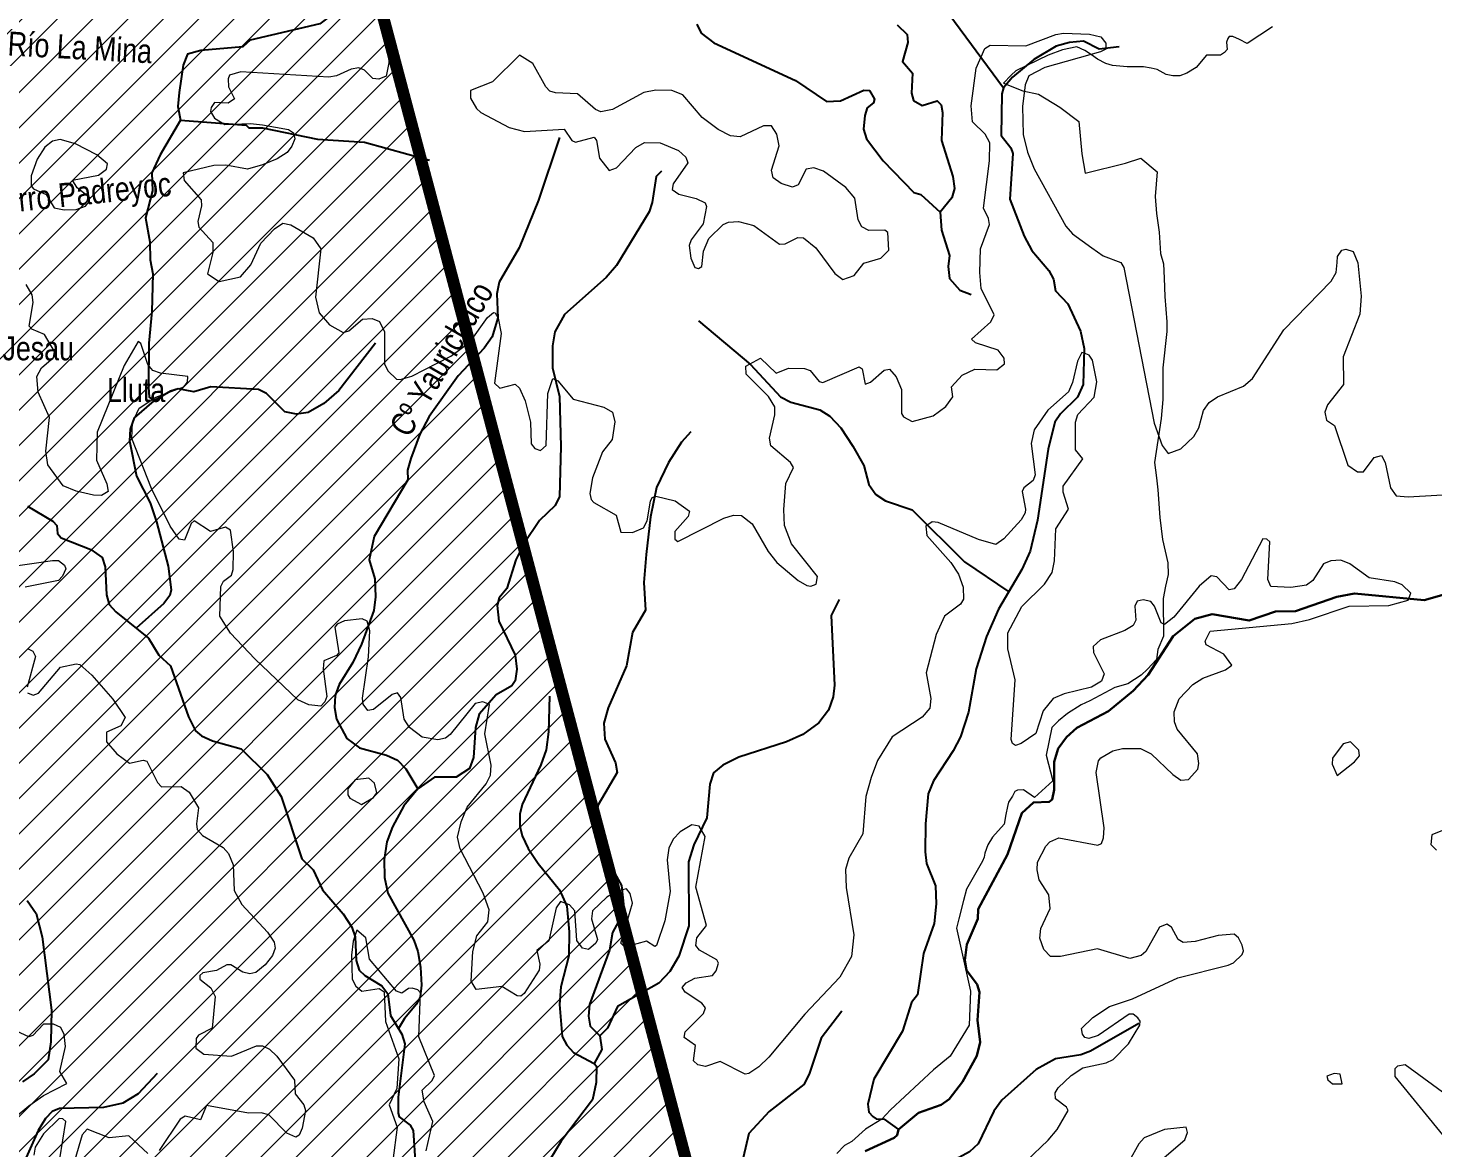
# Model space of a CAD drawing. Header units: feet. Extents: x -72 to 1107026, y -16 to 8357890.
# Drawn here: x 818417 to 835999, y 8217781 to 8231799 of the extents above; entities that cross this region are included whole.
import ezdxf

# ---------------------------------------------------------------- set-up
doc = ezdxf.new("R2010")
doc.units = ezdxf.units.FT
doc.header["$LTSCALE"] = 10
doc.header["$MEASUREMENT"] = 0
doc.layers.add('AUTODEMA-inf. cofopri-Rural-PSAD', color=190, linetype='CONTINUOUS')
for name, color, linetype, lineweight in [('CURVAS_PERU_500_PSAD-18', 23, 'CONTINUOUS', 5), ('Hidrografia-IGN-QUEBRADAS', 151, 'CONTINUOUS', 25), ('Hidrografia-IGN-RIOS', 162, 'CONTINUOUS', 30), ('INEI-DIS-AREQ', 252, 'CONTINUOUS', 9), ('Texto Toponimia IGN', 251, 'CONTINUOUS', 0)]:
    doc.layers.add(name, color=color, linetype=linetype, lineweight=lineweight)
doc.styles.add('SWILL721', font='swissi.ttf')

msp = doc.modelspace()

# ---------------------------------------------------------------- hatches: boundary and pattern name
at = {"layer": 'AUTODEMA-inf. cofopri-Rural-PSAD', "lineweight": 5}
h = msp.add_hatch(dxfattribs=at)
h.set_pattern_fill('ANSI31', color=256, scale=2500)
h.paths.add_polyline_path([(753238, 8156793), (753322, 8156780), (753238, 8156793), (761252, 8177664), (761485, 8177877), (761891, 8178033), (762006, 8178099), (762145, 8178160), (762278, 8178215), (762392, 8178274), (762497, 8178357), (762589, 8178469), (762675, 8178563), (762762, 8178662), (762856, 8178741), (762966, 8178847), (763062, 8178931), (763167, 8179043), (763215, 8179157), (763254, 8179284), (763292, 8179406), (763323, 8179543), (763341, 8179672), (763349, 8179797), (763400, 8179962), (763448, 8180102), (763499, 8180234), (763573, 8180363), (763635, 8180490), (763719, 8180589), (763826, 8180681), (763928, 8180774), (764019, 8180866), (764121, 8180950), (764228, 8181026), (764338, 8181097), (764444, 8181168), (764559, 8181213), (764712, 8181269), (764839, 8181335), (764956, 8181398), (765071, 8181451), (765175, 8181550), (765244, 8181660), (765315, 8181776), (765354, 8181893), (765389, 8182013), (765390, 8182140), (765377, 8182262), (765342, 8182396), (765286, 8182546), (765225, 8182684), (765197, 8182808), (765187, 8182943), (765170, 8183067), (765142, 8183205), (765114, 8183355), (765122, 8183484), (765143, 8183642), (765150, 8183779), (765168, 8183908), (765199, 8184028), (765243, 8184165), (765278, 8184310), (765332, 8184449), (765386, 8184576), (765432, 8184714), (765467, 8184853), (765513, 8184978), (765575, 8185115), (765661, 8185237), (765751, 8185338), (765852, 8185419), (765985, 8185503), (766099, 8185572), (766232, 8185655), (766299, 8185789), (767271, 8186800), (767271, 8186947), (767297, 8187069), (767333, 8187214), (767379, 8187334), (767466, 8187468), (767519, 8187582), (767578, 8187702), (767631, 8187831), (767690, 8187961), (767739, 8188095), (767779, 8188220), (767853, 8188349), (767930, 8188476), (768029, 8188550), (768144, 8188601), (768268, 8188621), (768396, 8188684), (768525, 8188666), (768648, 8188684), (768729, 8188803), (768760, 8188933), (768775, 8189055), (768816, 8189187), (768865, 8189314), (768913, 8189448), (768946, 8189596), (769010, 8189708), (769110, 8189804), (769242, 8189855), (769369, 8189839), (769435, 8190402), (769242, 8190676), (768955, 8190796), (768850, 8191044), (768727, 8191405), (768791, 8192051), (769355, 8193016), (769774, 8193584), (769715, 8193854), (770015, 8194180), (770358, 8194460), (770593, 8194855), (771149, 8195508), (771339, 8195882), (771620, 8196321), (772139, 8196529), (772271, 8196571), (772518, 8196829), (772893, 8197299), (773001, 8197468), (773083, 8197912), (773128, 8198271), (773053, 8198668), (772961, 8199048), (772784, 8199431), (772552, 8199747), (772403, 8199923), (772344, 8200269), (772420, 8200524), (772438, 8201124), (772378, 8201509), (772320, 8201525), (771949, 8202389), (771948, 8203291), (771835, 8204086), (771949, 8205175), (771912, 8205868), (771936, 8206678), (771927, 8207524), (771977, 8207815), (772140, 8208229), (772310, 8208881), (772199, 8209183), (771898, 8209610), (771718, 8210093), (771643, 8210618), (770734, 8212243), (770420, 8212760), (770332, 8213330), (770439, 8213909), (770573, 8214159), (770693, 8214428), (770826, 8214682), (770933, 8214964), (771027, 8215231), (771060, 8215528), (771028, 8215800), (771023, 8215945), (771008, 8216090), (770944, 8216217), (770904, 8216392), (770519, 8217145), (770239, 8217796), (770023, 8218086), (769663, 8218545), (769449, 8218924), (769225, 8219439), (769296, 8219810), (769534, 8220281), (769800, 8220721), (770123, 8220961), (770236, 8221108), (770301, 8221212), (770355, 8221316), (770388, 8221417), (770506, 8221516), (770614, 8221596), (770683, 8221720), (770695, 8221911), (770696, 8222074), (770699, 8222211), (770790, 8222424), (770811, 8222568), (770823, 8222774), (770781, 8222973), (770744, 8223095), (770724, 8223248), (770687, 8223365), (770609, 8223513), (770566, 8223607), (770536, 8223648), (770519, 8223803), (770420, 8224061), (770417, 8224114), (770411, 8224346), (770326, 8224585), (770246, 8224784), (770250, 8224878), (770152, 8225049), (770105, 8225286), (769944, 8225912), (769917, 8226101), (769939, 8226683), (769870, 8226978), (769847, 8227388), (769974, 8227697), (770102, 8227836), (770156, 8227935), (770134, 8228072), (770014, 8228391), (770087, 8228555), (770259, 8228867), (770494, 8228977), (770568, 8228972), (770670, 8228991), (770967, 8229392), (771170, 8229797), (771390, 8230281), (771541, 8230796), (771638, 8231110), (771649, 8231265), (771605, 8231522), (771627, 8231763), (771687, 8231964), (771722, 8232157), (771735, 8232337), (771693, 8232515), (771625, 8232625), (771600, 8233022), (771587, 8233284), (771570, 8233434), (771556, 8233673), (771538, 8233961), (771479, 8234294), (771495, 8234446), (771537, 8234647), (771589, 8234753), (771628, 8234908), (771626, 8235023), (771663, 8235221), (771705, 8235358), (771731, 8235452), (771806, 8235660), (771892, 8235916), (771915, 8235992), (771929, 8236129), (771913, 8236376), (771884, 8236602), (771862, 8236752), (771822, 8236938), (771796, 8237134), (771804, 8237182), (771883, 8237286), (771904, 8237405), (771913, 8237507), (771903, 8237629), (771894, 8237698), (771889, 8237802), (771827, 8237968), (771792, 8238039), (771813, 8238197), (771839, 8238311), (771838, 8238486), (771839, 8238639), (771824, 8238728), (771772, 8238886), (771717, 8239024), (771631, 8239192), (771615, 8239378), (771621, 8239502), (771614, 8239619), (771605, 8239731), (771569, 8239792), (771550, 8239932), (771551, 8240029), (771481, 8240238), (771522, 8240563), (771488, 8241022), (771468, 8241305), (820278, 8241691), (830577, 8202812), (830340, 8202672), (830000, 8202586), (829662, 8202548), (829318, 8202317), (829158, 8201793), (829053, 8201507), (828905, 8201367), (828322, 8201192), (827978, 8200961), (827919, 8200578), (827797, 8199716), (827643, 8199383), (827293, 8198961), (826996, 8198681), (826979, 8198104), (826868, 8197578), (826760, 8197196), (826743, 8196619), (826868, 8195942), (827189, 8195377), (827277, 8195085), (827159, 8194367), (827146, 8193935), (827234, 8193643), (827319, 8193256), (827453, 8192915), (827398, 8192676), (827291, 8192294), (827132, 8191818), (827119, 8191385), (827194, 8190661), (827090, 8190376), (826836, 8189950), (826722, 8189328), (826756, 8188846), (826641, 8188224), (826583, 8187889), (826334, 8187608), (826127, 8187133), (825918, 8186561), (825905, 8186129), (826032, 8185548), (825868, 8184879), (825858, 8184542), (825847, 8184158), (826032, 8183912), (826069, 8183526), (826047, 8182805), (826078, 8182227), (826108, 8181600), (826048, 8181217), (825801, 8180984), (825747, 8180793), (825636, 8180315), (825796, 8179204), (825684, 8178678), (825668, 8178149), (825657, 8177765), (825548, 8177335), (825244, 8176815), (825086, 8176386), (824977, 8175956), (824725, 8175579), (824520, 8175152), (824114, 8174443), (823712, 8173877), (823407, 8173357), (823324, 8172960), (823317, 8172729), (823307, 8172399), (823238, 8171852), (823314, 8171473), (823304, 8171154), (823327, 8170950), (823289, 8170632), (823310, 8170370), (823402, 8170016), (823586, 8169548), (823710, 8169280), (823662, 8168785), (823750, 8168195), (823303, 8168147), (822930, 8167996), (822690, 8167863), (822198, 8167624), (822071, 8167460), (821892, 8167381), (821672, 8167229), (821518, 8167084), (821383, 8166920), (821310, 8166661), (821229, 8166477), (821265, 8166226), (821329, 8166168), (821371, 8165998), (821374, 8165793), (821214, 8165770), (821034, 8165673), (820575, 8165630), (820470, 8165568), (820330, 8165544), (820169, 8165484), (819982, 8165480), (819805, 8165485), (819700, 8165414), (819649, 8165285), (819644, 8165108), (819667, 8164939), (819671, 8164762), (819732, 8164620), (819765, 8164469), (819741, 8164302), (819684, 8164248), (819479, 8164273), (819273, 8164260), (819038, 8164211), (818867, 8164134), (818823, 8164107), (818741, 8164036), (818708, 8164001), (818677, 8163932), (818710, 8163874), (818719, 8163764), (818731, 8163685), (818688, 8163660), (818637, 8163650), (818578, 8163656), (818522, 8163649), (818440, 8163596), (818419, 8163540), (818393, 8163433), (818298, 8163327), (818245, 8163363), (818164, 8163435), (818136, 8163489), (818129, 8163542), (818096, 8163606), (818046, 8163683), (817988, 8163732), (817894, 8163801), (817840, 8163741), (817832, 8163692), (817948, 8163198), (817963, 8163142), (817897, 8163112), (817789, 8163046), (817781, 8162998), (817730, 8162927), (817678, 8162897), (817592, 8162870), (817454, 8162902), (817393, 8162912), (817340, 8162910), (817312, 8162864), (817276, 8162829), (817252, 8162781), (817206, 8162736), (817116, 8162650), (817080, 8162604), (816998, 8162546), (816927, 8162529), (816831, 8162586), (816762, 8162655), (816699, 8162684), (816646, 8162707), (816575, 8162751), (816511, 8162744), (816411, 8162673), (816342, 8162595), (816313, 8162529), (816262, 8162412), (816108, 8162337), (816052, 8162315), (815981, 8162315), (815917, 8162285), (815807, 8162276), (815739, 8162310), (815638, 8162382), (815595, 8162443), (815534, 8162451), (815488, 8162492), (815433, 8162536), (815341, 8162496), (815286, 8162397), (815285, 8162290), (815182, 8162139), (815129, 8162124), (815020, 8162160), (814969, 8162143), (814915, 8162151), (814818, 8162129), (814661, 8162171), (814608, 8162204), (814465, 8162246), (814361, 8162265), (814167, 8162243), (813989, 8162194), (813856, 8162085), (813702, 8161985), (813124, 8161923), (812911, 8161706), (812856, 8161618), (812749, 8161540), (812492, 8161534), (812443, 8161524), (812367, 8161515), (812252, 8161510), (812150, 8161471), (812066, 8161443), (811936, 8161388), (811813, 8161338), (811757, 8161367), (811669, 8161438), (811510, 8161415), (811342, 8161337), (811245, 8161204), (811131, 8161124), (810849, 8161076), (810322, 8160943), (809995, 8160714), (809741, 8160678), (809493, 8160697), (809213, 8160705), (808932, 8160676), (808648, 8160621), (808530, 8160579), (808408, 8160546), (808227, 8160477), (808120, 8160465), (808005, 8160428), (807949, 8160451), (807748, 8160486), (807591, 8160502), (807337, 8160435), (807016, 8160247), (806896, 8160192), (806747, 8160074), (806681, 8160046), (806538, 8159999), (806377, 8159904), (806147, 8159906), (805415, 8159960), (805112, 8159977), (804565, 8160002), (804080, 8160025), (803956, 8160045), (803836, 8160005), (803684, 8159964), (803497, 8159761), (803367, 8159762), (803227, 8159787), (802920, 8159966), (802800, 8159994), (802680, 8160027), (802548, 8160058), (802424, 8160101), (802312, 8160152), (802195, 8160221), (802083, 8160290), (801956, 8160316), (801818, 8160295), (801688, 8160293), (801556, 8160247), (801423, 8160212), (801291, 8160159), (801159, 8160106), (800787, 8160136), (800463, 8160229), (800277, 8160263), (800072, 8160269), (799744, 8160251), (799483, 8160249), (799221, 8160248), (798949, 8160191), (798686, 8160152), (798410, 8160168), (798290, 8160204), (798148, 8160212), (798023, 8160253), (797876, 8160243), (797751, 8160192), (797611, 8160213), (797496, 8160274), (797323, 8160236), (797183, 8160081), (797053, 8159952), (796859, 8159878), (796714, 8159805), (796661, 8159693), (796625, 8159558), (796551, 8159432), (796413, 8159345), (796273, 8159351), (796136, 8159369), (796011, 8159432), (795892, 8159481), (795767, 8159545), (795647, 8159580), (795531, 8159639), (795391, 8159662), (795256, 8159634), (795083, 8159561), (794973, 8159508), (794881, 8159383), (794743, 8159228), (794634, 8159150), (794486, 8159150), (794377, 8159214), (794229, 8159227), (794087, 8159186), (793965, 8159158), (793830, 8159143), (793685, 8159172), (793580, 8159268), (793535, 8159388), (793533, 8159520), (793530, 8159657), (793548, 8159797), (793528, 8160067), (793457, 8160189), (793366, 8160285), (793249, 8160375), (793130, 8160431), (792862, 8160424), (792730, 8160378), (792470, 8160226), (792221, 8160229), (792150, 8160361), (792025, 8160394), (791895, 8160369), (791742, 8160344), (791615, 8160278), (791345, 8160296), (791121, 8160303), (791002, 8160353), (790927, 8160356), (790776, 8160295), (790573, 8160086), (790487, 8160014), (790335, 8159935), (790156, 8159875), (789933, 8159891), (789628, 8159994), (789403, 8160091), (789337, 8160215), (789139, 8160376), (788987, 8160391), (788855, 8160613), (788850, 8160750), (788898, 8160900), (788728, 8161037), (788593, 8161048), (788476, 8161094), (788331, 8161107), (788207, 8161079), (788072, 8161089), (787996, 8161188), (787900, 8161371), (787828, 8161534), (787714, 8161613), (787483, 8161754), (787368, 8161805), (787254, 8161881), (787122, 8161935), (787007, 8162011), (786888, 8162072), (786771, 8162121), (786667, 8162202), (786552, 8162248), (786425, 8162271), (786298, 8162223), (786203, 8162137), (786107, 8162061), (786051, 8162173), (786043, 8162338), (786150, 8162401), (786275, 8162485), (786339, 8162597), (786237, 8162665), (786110, 8162638), (785990, 8162577), (785868, 8162597), (785746, 8162615), (785622, 8162654), (785500, 8162672), (785362, 8162654), (785199, 8162603), (785082, 8162565), (784960, 8162540), (784835, 8162500), (784720, 8162436), (784596, 8162358), (784484, 8162277), (784379, 8162190), (784275, 8162114), (784160, 8162036), (784043, 8161954), (783938, 8161886), (783826, 8161812), (783699, 8161747), (783582, 8161693), (783449, 8161676), (783342, 8161607), (783271, 8161452), (783225, 8161328), (783179, 8161206), (783138, 8161082), (783097, 8160957), (783061, 8160830), (782974, 8160718), (782855, 8160675), (782725, 8160670), (782582, 8160648), (782463, 8160615), (782353, 8160549), (782259, 8160460), (782078, 8160260), (782029, 8160143), (781968, 8160031), (781907, 8159917), (781846, 8159810), (781751, 8159699), (781639, 8159610), (781573, 8159503), (781506, 8159396), (781422, 8159300), (781295, 8159285), (781170, 8159283), (781058, 8159227), (781035, 8159095), (780966, 8158947), (780910, 8158818), (780843, 8158678), (780719, 8158676), (780643, 8158773), (780548, 8158676), (780492, 8158534), (780489, 8158409), (780563, 8158292), (780456, 8158221), (780372, 8158130), (780275, 8158051), (780148, 8158062), (780033, 8158141), (779893, 8158142), (779769, 8158106), (779649, 8158042), (779555, 8157953), (779448, 8157872), (779391, 8157763), (779345, 8157649), (779294, 8157529), (779236, 8157415), (779123, 8157309), (778981, 8157250), (778859, 8157212), (778734, 8157164), (778607, 8157144), (778479, 8157144), (778332, 8157180), (778375, 8156898), (778164, 8156936), (778158, 8156802), (778130, 8156675), (778140, 8156545), (778112, 8156426), (778050, 8156319), (778063, 8156169), (777986, 8156065), (777961, 8155941), (777902, 8155786), (777843, 8155676), (777795, 8155562), (777705, 8155466), (777593, 8155359), (777509, 8155263), (777417, 8155159), (777305, 8155070), (777239, 8154938), (777216, 8154806), (777159, 8154686), (777093, 8154552), (777034, 8154440), (776983, 8154298), (776922, 8154161), (776873, 8154016), (776779, 8153937), (776659, 8153838), (776605, 8153711), (776592, 8153572), (776612, 8153434), (776630, 8153310), (776609, 8153183), (776586, 8153051), (776545, 8152921), (776515, 8152794), (776494, 8152637), (776486, 8152507), (776478, 8152344), (776437, 8152225), (776573, 8151681), (776106, 8151111), (775463, 8150015), (775273, 8149577), (775253, 8149427), (774951, 8149779), (774716, 8150004), (774511, 8150120), (774293, 8150189), (774009, 8150343), (773986, 8150653), (773898, 8150715), (773679, 8150366), (773524, 8150449), (773583, 8150865), (773302, 8151090), (773079, 8151190), (772903, 8151351), (772690, 8151485), (772613, 8151651), (772759, 8151759), (772737, 8151864), (772352, 8152136), (772085, 8152058), (771824, 8152119), (771653, 8152170), (771611, 8152333), (771212, 8152458), (770986, 8152496), (770745, 8152533), (770505, 8152618), (770212, 8152721), (769864, 8152789), (769676, 8152849), (769529, 8152895), (769298, 8152965), (769056, 8153020), (768826, 8153067), (768593, 8153122), (768350, 8153228), (768122, 8153296), (767859, 8153352), (767629, 8153412), (767406, 8153493), (767171, 8153558), (766938, 8153643), (766714, 8153723), (766443, 8153849), (766241, 8153940), (766040, 8153990), (765798, 8154065), (765568, 8154146), (765335, 8154198), (765105, 8154273), (764987, 8154344), (764570, 8154454), (764357, 8154514), (764080, 8154590), (763867, 8154638), (763662, 8154698), (763479, 8154729), (763070, 8154817), (762778, 8154929), (762461, 8154975), (762334, 8155019), (762093, 8155094), (761838, 8155171), (761596, 8155180), (761345, 8155237), (761116, 8155269), (760846, 8155361), (760587, 8155419), (760351, 8155487), (760119, 8155512), (759916, 8155493), (759629, 8155574), (759372, 8155594), (759166, 8155611), (758956, 8155664), (758687, 8155803), (758456, 8155889), (758210, 8155960), (757946, 8156005), (757689, 8156063), (757532, 8156107), (757276, 8156170), (757050, 8156236), (756864, 8156260), (756611, 8156328), (756385, 8156381), (756113, 8156398), (755975, 8156433), (755622, 8156463), (755391, 8156486), (755152, 8156526), (754896, 8156606), (754586, 8156660), (754380, 8156712), (754159, 8156752), (753964, 8156794), (753322, 8156780)])

# ---------------------------------------------------------------- linework, layer by layer
at = {"layer": 'AUTODEMA-inf. cofopri-Rural-PSAD', "linetype": 'Continuous', "const_width": 150}
msp.add_lwpolyline([(820278, 8241691), (830577, 8202812)], dxfattribs=at)
at = {"layer": 'CURVAS_PERU_500_PSAD-18'}
for points in [[(822903, 8231913), (822931, 8231364), (822899, 8231196), (822806, 8231161), (822732, 8231168), (822626, 8231274), (822558, 8231301), (822459, 8231286), (822279, 8231201), (822181, 8231183), (821078, 8231252), (820936, 8231212), (820921, 8231165), (820927, 8231065), (821000, 8230912), (820920, 8230858), (820749, 8230869), (820709, 8230806), (820702, 8230757), (820752, 8230672), (820879, 8230594), (821202, 8230605), (821351, 8230587), (821678, 8230529), (821739, 8230488), (821754, 8230415)], [(821754, 8230415), (821720, 8230322), (821660, 8230243), (821534, 8230161), (821349, 8230086), (821164, 8230033), (820893, 8230083), (820744, 8230079), (820357, 8229989), (820372, 8229893), (820582, 8229648), (820587, 8229574), (820542, 8229379), (820554, 8229307), (820728, 8229114), (820729, 8228988), (820661, 8228722), (820807, 8228627), (821074, 8228685), (821203, 8228836), (821330, 8229107), (821503, 8229288), (821606, 8229357), (821704, 8229337), (821984, 8229174), (822082, 8229034), (822016, 8228429), (822059, 8228236), (822189, 8228086), (822362, 8227988), (822431, 8228010), (822601, 8228154), (822724, 8228165), (822815, 8228127), (822879, 8227996), (822878, 8227597), (822920, 8227507), (823027, 8227404), (823076, 8227399), (823219, 8227442), (823707, 8227694), (823949, 8227871), (824166, 8228176), (824241, 8228240), (824264, 8228234), (824301, 8228169), (824339, 8227974), (824254, 8227355), (824320, 8227293), (824513, 8227341), (824567, 8227293), (824638, 8227134), (824705, 8226867), (824715, 8226594), (824761, 8226536), (824830, 8226513), (824902, 8226576), (824922, 8227225), (824984, 8227412), (825047, 8227382), (825239, 8227153), (825625, 8227055), (825731, 8226992), (825761, 8226872), (825728, 8226650), (825605, 8226495), (825481, 8226168), (825448, 8225972), (825463, 8225899), (825496, 8225862), (825778, 8225703), (825836, 8225490), (825983, 8225484), (826119, 8225544), (826165, 8225631), (826206, 8225878), (826229, 8225922), (826275, 8225940), (826515, 8225881), (826697, 8225753), (826677, 8225686), (826512, 8225499), (826513, 8225400), (826547, 8225371), (827126, 8225665), (827246, 8225701), (827345, 8225698), (827480, 8225592), (827679, 8225245), (827787, 8225108), (828056, 8224885), (828163, 8224821), (828213, 8224815), (828282, 8224840), (828298, 8224932), (827970, 8225341), (827884, 8225573), (827875, 8225773), (827902, 8226097), (827996, 8226298), (827959, 8226362), (827711, 8226569), (827695, 8226667), (827764, 8226958), (827761, 8227058), (827685, 8227186), (827403, 8227469), (827400, 8227567), (827582, 8227666), (827778, 8227480), (827936, 8227543), (828135, 8227536), (828206, 8227511), (828317, 8227377), (828363, 8227362), (828819, 8227559), (828856, 8227534), (828894, 8227340), (828961, 8227368), (829130, 8227517), (829200, 8227528), (829282, 8227435), (829348, 8227273), (829348, 8226975), (829372, 8226931), (829480, 8226875), (829743, 8226947), (829905, 8227062), (829989, 8227185), (829974, 8227308), (830109, 8227453), (830266, 8227528), (830540, 8227522), (830637, 8227595), (830633, 8227668), (830559, 8227768), (830275, 8227858), (830226, 8227907), (830467, 8228120), (830509, 8228208), (830346, 8228541), (830330, 8228741), (830337, 8229037), (830450, 8229341), (830439, 8229414), (830373, 8229545), (830450, 8230139), (830454, 8230364), (830395, 8230470), (830237, 8230627), (830221, 8230825), (830282, 8231296), (830393, 8231545), (830456, 8231584), (830905, 8231578), (831278, 8231721), (831376, 8231736), (831700, 8231725), (831845, 8231688), (831905, 8231609), (831905, 8231547)], [(831905, 8231547), (831905, 8231537), (831839, 8231503), (831141, 8231306), (830943, 8231203), (830896, 8231088), (830862, 8230816), (830871, 8230467), (830924, 8230248), (831007, 8230039), (831406, 8229318), (831489, 8229224), (831730, 8229047), (831874, 8228949), (832093, 8228865), (832132, 8228802), (832511, 8226855), (832610, 8226572), (832684, 8226475), (832845, 8226533), (833006, 8226688), (833069, 8226796), (833127, 8227013), (833200, 8227114), (833305, 8227182), (833628, 8227316), (833741, 8227412), (834133, 8228021), (834725, 8228631), (834787, 8228739), (834801, 8228864)], [(834801, 8228864), (834804, 8228940), (834860, 8229018), (834908, 8229032), (835001, 8229001), (835060, 8228860), (835100, 8228442), (835086, 8228218), (834874, 8227685), (834879, 8227338), (834679, 8227084), (834648, 8226990), (834668, 8226893), (834767, 8226824), (834933, 8226327), (835056, 8226245), (835129, 8226244), (835264, 8226422), (835357, 8226447), (835400, 8226360), (835468, 8226043), (835540, 8225943), (835688, 8225931), (836335, 8225969)], [(827390, 8218705), (827080, 8218863), (826896, 8218801), (826799, 8218822), (826744, 8218869), (826769, 8219062), (826629, 8219163), (826642, 8219234), (826872, 8219463), (826894, 8219533), (826851, 8219592), (826642, 8219730), (826604, 8219790), (826653, 8219846), (826762, 8219905), (826983, 8219940), (827030, 8219997), (827056, 8220093), (827037, 8220137), (826819, 8220258), (826773, 8220314), (826785, 8220412), (826909, 8220565), (826775, 8221044), (826891, 8221681), (826818, 8221808), (826725, 8221827), (826577, 8221737), (826490, 8221647), (826435, 8221535), (826417, 8221387), (826455, 8220990), (826385, 8220622), (826281, 8220314), (826262, 8220301), (826157, 8220368), (825917, 8220303), (825869, 8220310), (825834, 8220345), (825983, 8220845), (825953, 8220966), (825907, 8221024), (825789, 8220995), (825659, 8220920), (825481, 8220747), (825470, 8220650), (825544, 8220388), (825524, 8220342), (825429, 8220264), (825358, 8220281), (825284, 8220377), (825258, 8220750), (825195, 8220825), (825079, 8220867), (825026, 8220787), (824936, 8220373), (824783, 8220251), (824821, 8220080), (824812, 8220006), (824626, 8219712), (824586, 8219682), (824538, 8219685), (824347, 8219801), (824026, 8219764), (823964, 8219867), (823983, 8220241), (824034, 8220434), (824170, 8220612), (824188, 8220760), (824113, 8220970), (823823, 8221524), (823792, 8221669), (823836, 8221864), (823914, 8222048), (824149, 8222339), (824205, 8222449), (824211, 8222574), (824135, 8222965), (824194, 8223333), (824107, 8223367), (824011, 8223343), (823701, 8222954), (823641, 8222910), (823544, 8222888), (823348, 8222924), (823189, 8223042), (823126, 8223149), (823083, 8223420), (823042, 8223479), (822972, 8223456), (822739, 8223268), (822669, 8223258), (822610, 8223336), (822601, 8223410), (822679, 8223929), (822694, 8224254), (822663, 8224373), (822598, 8224406), (822376, 8224380), (822287, 8224337), (822257, 8224298), (822307, 8223980), (822276, 8223944), (822117, 8223878), (822109, 8223779), (822155, 8223433), (822130, 8223363), (822079, 8223309), (821930, 8223326), (821795, 8223390), (821257, 8223905), (820949, 8224225), (820818, 8224436), (820830, 8224809), (820864, 8224875), (820964, 8224950), (820985, 8225020), (820988, 8225245), (820950, 8225516), (820889, 8225553), (820701, 8225497), (820494, 8225629), (820458, 8225596), (820374, 8225388), (820309, 8225401), (820194, 8225564), (819961, 8226034), (819717, 8226663), (819723, 8226861), (819808, 8227040), (820015, 8227178), (820366, 8227308), (820413, 8227365), (820417, 8227437), (820073, 8227480), (819978, 8227511), (819918, 8227589), (819829, 8227849), (819794, 8227875), (819619, 8227574), (819283, 8226741), (819274, 8226392), (819401, 8226094), (819420, 8225997), (819336, 8225950), (819236, 8225953), (819017, 8226003), (818856, 8226070), (818664, 8226331), (818640, 8226502), (818685, 8226923), (818545, 8227242), (818526, 8227439), (818586, 8227546), (818737, 8227676), (818748, 8227749), (818623, 8227963), (818464, 8228032), (818432, 8228069), (818480, 8228362), (818469, 8228460), (818392, 8228588)], [(831634, 8227728), (831607, 8227739), (831553, 8227629), (831490, 8227361), (831440, 8227247), (831179, 8227016), (831008, 8226771), (830973, 8226601), (831022, 8226205), (830998, 8226135), (830880, 8226044), (830859, 8225999), (830900, 8225779), (830898, 8225729), (830848, 8225644), (830627, 8225406), (830527, 8225333), (830314, 8225399), (829806, 8225609), (829732, 8225617), (829651, 8225566), (829667, 8225446), (829965, 8225109), (830063, 8224964), (830121, 8224800), (830123, 8224651), (830085, 8224587), (829886, 8224438), (829784, 8224210), (829658, 8223727), (829714, 8223408), (829703, 8223285), (829605, 8223173), (829230, 8222926), (829048, 8222629), (828969, 8222418), (828902, 8222178), (828863, 8221711), (828689, 8221408), (828648, 8221264), (828655, 8221039), (828750, 8220447), (828724, 8220175), (828575, 8219917), (828137, 8219454), (827690, 8218915), (827564, 8218794), (827439, 8218711), (827390, 8218705)], [(833213, 8224249), (834233, 8224347), (834453, 8224394), (834950, 8224561), (835449, 8224572), (835689, 8224638), (835721, 8224727), (835614, 8224830), (835522, 8224867), (835202, 8224917), (834960, 8225093), (834845, 8225139), (834721, 8225132), (834629, 8225093), (834496, 8224884), (834416, 8224827), (834219, 8224795), (833971, 8224810), (833933, 8224897), (833957, 8225370), (833920, 8225402), (833871, 8225404), (833603, 8224898), (833513, 8224778), (833448, 8224765), (833294, 8224929), (833225, 8224941), (833074, 8224812), (832757, 8224425), (832639, 8224335), (832597, 8224353), (832514, 8224562), (832469, 8224621), (832372, 8224642), (832299, 8224626), (832270, 8224561), (832280, 8224386), (832249, 8224320), (832142, 8224256), (831838, 8224140), (831748, 8224057), (831752, 8223984), (831883, 8223715), (831853, 8223624), (831726, 8223547), (831386, 8223464), (831248, 8223405), (831122, 8223253), (831030, 8222970), (830847, 8222842), (830777, 8222817), (830736, 8222845), (830721, 8222892), (830771, 8223640), (830679, 8224028), (830678, 8224227), (830853, 8224558), (831139, 8224838), (831232, 8224985), (831263, 8225131), (831279, 8225530), (831439, 8225778), (831371, 8225990), (831373, 8226064), (831619, 8226408), (831524, 8226518), (831526, 8226867), (831556, 8226962), (831759, 8227178), (831793, 8227373), (831738, 8227641), (831697, 8227703), (831634, 8227728)], [(818178, 8225056), (818723, 8225133), (818798, 8225134), (818875, 8225076), (818888, 8225028), (818849, 8224937), (818796, 8224885), (818382, 8224799)], [(830914, 8217618), (831185, 8217877), (831295, 8218013), (831435, 8218249), (831413, 8218292), (831274, 8218395), (831272, 8218469), (831308, 8218533), (831471, 8218688), (831617, 8218785), (831909, 8218846), (831999, 8218888), (832191, 8219084), (832333, 8219319), (832336, 8219367), (832308, 8219409), (832248, 8219453), (832199, 8219455), (831808, 8219188), (831691, 8219150), (831643, 8219163), (831613, 8219203), (831601, 8219275), (831742, 8219414), (831953, 8219549), (832238, 8219648), (832805, 8219910), (833435, 8220067), (833503, 8220099), (833611, 8220201), (833628, 8220247), (833613, 8220320), (833568, 8220409), (833511, 8220456), (833313, 8220441), (833023, 8220364), (832874, 8220353), (832812, 8220389), (832729, 8220543), (832668, 8220580), (832577, 8220543), (832405, 8220239), (832349, 8220190), (832206, 8220153), (831801, 8220274), (831337, 8220176), (831214, 8220177), (831129, 8220266), (831078, 8220406), (831093, 8220529), (831210, 8220776), (831191, 8220948), (831071, 8221137), (831047, 8221260), (831052, 8221359), (831154, 8221558), (831205, 8221613), (831318, 8221662), (831807, 8221570), (831850, 8221593), (831877, 8221663), (831883, 8221787), (831783, 8222479), (831813, 8222625), (831843, 8222665), (831994, 8222750), (832116, 8222780), (832340, 8222782), (832473, 8222716), (832743, 8222456), (832845, 8222385), (832940, 8222393), (833056, 8222521), (833071, 8222594), (833052, 8222716), (832797, 8223021), (832765, 8223116), (832761, 8223240), (832824, 8223402), (832993, 8223584), (833121, 8223662), (833403, 8223764), (833481, 8223823), (833382, 8223963), (833162, 8224077), (833149, 8224123), (833213, 8224249)], [(818410, 8224034), (818475, 8223998), (818509, 8223934), (818406, 8223548)], [(818411, 8223476), (818480, 8223449), (818548, 8223474), (818823, 8223800), (819018, 8223842), (819066, 8223831), (819217, 8223700), (819477, 8223397), (819632, 8223170), (819580, 8223063), (819400, 8222985), (819398, 8222865), (819526, 8222712), (819688, 8222597), (819858, 8222635), (819905, 8222623), (820037, 8222356), (820086, 8222301), (820333, 8222307), (820432, 8222235), (820550, 8222037), (820524, 8221839), (820535, 8221765), (820601, 8221692), (820860, 8221541), (820926, 8221467), (820983, 8221325), (820998, 8221002), (821093, 8220827), (821415, 8220483), (821495, 8220356), (821510, 8220283), (821477, 8220189), (821385, 8220071), (821269, 8219977), (821194, 8219961), (821104, 8219981), (820955, 8220071), (820905, 8220074), (820777, 8220000), (820605, 8219973), (820568, 8219941), (820568, 8219893), (820706, 8219786), (820759, 8219676), (820720, 8219281), (820548, 8219191), (820521, 8219150), (820518, 8219028), (820617, 8218953), (820963, 8218929), (821277, 8219059), (821351, 8219060), (821440, 8219015), (821532, 8218931), (821751, 8218627), (821760, 8218457), (821870, 8218322), (821890, 8218250), (821849, 8218030), (821808, 8217939), (821769, 8217914), (821657, 8217965), (821430, 8218195), (821333, 8218219), (821176, 8218215)], [(836285, 8221822), (835987, 8221698), (835975, 8221577), (836045, 8221510)], [(823400, 8217745), (823482, 8218111), (823375, 8218356), (823351, 8218502), (823476, 8218623), (823504, 8218689), (823307, 8219173), (823328, 8219721), (823297, 8219758), (823226, 8219780), (823177, 8219775), (823095, 8219719), (823028, 8219744), (822690, 8220144), (822645, 8220412), (822532, 8220505), (822486, 8220367), (822465, 8220193), (822473, 8219894), (822519, 8219806), (822594, 8219741), (822813, 8219776), (822874, 8219736), (822889, 8219364), (823059, 8218896), (823032, 8218523), (822938, 8218322), (823038, 8218042), (822981, 8217622)], [(818255, 8218164), (818426, 8218309), (818611, 8218438), (818903, 8218588), (818813, 8218737), (818884, 8219052), (818869, 8219201), (818826, 8219290), (818736, 8219330), (818612, 8219329), (818475, 8219187), (818428, 8219172), (818225, 8219265)], [(836399, 8218276), (835652, 8218821), (835556, 8218806), (835522, 8218771), (835523, 8218673), (836157, 8217900)], [(821176, 8218215), (820651, 8218313), (820575, 8218131), (820384, 8218177), (820320, 8218141), (820058, 8217747)], [(818813, 8217645), (818889, 8218113), (818854, 8218146), (818805, 8218151), (818610, 8217958), (818506, 8217789), (818489, 8217691)], [(819914, 8217710), (819679, 8217931), (819433, 8217906), (819158, 8218016), (819095, 8217944), (819004, 8217633)], [(832171, 8217266), (832895, 8217880), (832929, 8217972), (832911, 8218042), (832639, 8218011), (832386, 8217906), (832320, 8217833), (832197, 8217615)]]:
    msp.add_lwpolyline(points, dxfattribs=at)
for points in [[(826872, 8229008), (826938, 8229165), (827115, 8229340), (827183, 8229370), (827307, 8229380), (827499, 8229329), (827820, 8229094), (827893, 8229099), (828049, 8229178), (828122, 8229172), (828277, 8229047), (828516, 8228726), (828615, 8228654), (828755, 8228700), (828876, 8228857), (829091, 8228921), (829188, 8229021), (829179, 8229242), (829138, 8229268), (828939, 8229264), (828853, 8229313), (828804, 8229399), (828765, 8229669), (828653, 8229803), (828372, 8230010), (828253, 8230048), (828156, 8230034), (828053, 8229837), (827986, 8229808), (827844, 8229852), (827744, 8229926), (827720, 8230019), (827819, 8230327), (827788, 8230473), (827720, 8230576), (827623, 8230576), (827330, 8230437), (827207, 8230450), (827052, 8230529), (826853, 8230680), (826610, 8230965), (826472, 8231018), (826272, 8231021), (826124, 8230994), (825731, 8230779), (825586, 8230749), (825519, 8230781), (825292, 8230975), (825019, 8230987), (824948, 8231010), (824895, 8231063), (824736, 8231358), (824568, 8231461), (824230, 8231128), (823955, 8231019), (823954, 8230921), (824028, 8230791), (824083, 8230741), (824437, 8230555), (824630, 8230504), (825127, 8230533), (825224, 8230392), (825267, 8230370), (825504, 8230432), (825531, 8230391), (825568, 8230171), (825691, 8230017), (825782, 8230050), (826023, 8230303), (826130, 8230366), (826328, 8230361), (826558, 8230266), (826651, 8230184), (826673, 8230114), (826491, 8229848), (826479, 8229777), (826561, 8229722), (826779, 8229666), (826890, 8229612), (826909, 8229566), (826866, 8229347), (826714, 8229150), (826692, 8229079), (826710, 8228919), (826760, 8228802), (826808, 8228789), (826848, 8228815)], [(818972, 8229895), (819300, 8229958), (819400, 8230032), (819410, 8230100), (819278, 8230213), (819012, 8230351), (818820, 8230406), (818724, 8230384), (818626, 8230308), (818532, 8230160), (818454, 8229950), (818455, 8229826), (818485, 8229787), (818644, 8229716), (818745, 8229549), (818867, 8229525), (819017, 8229529), (819134, 8229568), (819180, 8229627), (819188, 8229675), (819033, 8229799)], [(834802, 8222441), (835016, 8222613), (835079, 8222690), (835072, 8222761), (834966, 8222865), (834875, 8222840), (834743, 8222659), (834737, 8222586)], [(822590, 8222080), (822742, 8222166), (822783, 8222226), (822753, 8222346), (822681, 8222411), (822510, 8222389), (822420, 8222275), (822418, 8222200), (822442, 8222158)], [(834864, 8218584), (834837, 8218705), (834765, 8218713), (834672, 8218677), (834686, 8218631), (834741, 8218581)]]:
    msp.add_lwpolyline(points, close=True, dxfattribs=at)
at = {"layer": 'Hidrografia-IGN-QUEBRADAS'}
msp.add_line((823129, 8219401), (823052, 8219274), dxfattribs=at)
for points in [[(829159, 8234264), (829059, 8233954), (829054, 8233755), (828989, 8233652), (829000, 8233153), (829052, 8232833), (829203, 8232668), (829375, 8232567), (829446, 8232546), (829619, 8232576), (829664, 8232559), (829884, 8232057), (830623, 8231051)], [(824802, 8233385), (824764, 8233190), (824639, 8233071), (824321, 8233013), (823662, 8232711), (823319, 8232644), (822977, 8232493), (822852, 8232373), (822786, 8232185), (822703, 8232093), (822281, 8232084), (822239, 8232058), (822168, 8231927), (822070, 8231851), (821195, 8231647), (821103, 8231565), (820580, 8231518), (820412, 8231474), (820360, 8231337), (820306, 8230991), (820291, 8230817), (820323, 8230646)], [(826788, 8231847), (826839, 8231734), (826998, 8231615), (828020, 8231145), (828411, 8230879), (828583, 8230889), (828876, 8231024), (828947, 8231016), (829011, 8230911), (828998, 8230864), (828919, 8230802), (828890, 8230707), (828872, 8230533), (828909, 8230415), (829119, 8230136), (829502, 8229741), (829592, 8229716), (829834, 8229493)], [(829296, 8231838), (829420, 8231718), (829426, 8231620), (829360, 8231380), (829488, 8231235), (829472, 8230986), (829499, 8230892), (829605, 8230830), (829793, 8230890), (829845, 8230839), (829860, 8230741), (829849, 8230392), (829991, 8229940), (830012, 8229791), (829977, 8229673), (829834, 8229493)], [(832071, 8231566), (831824, 8231537), (831625, 8231636), (831451, 8231619), (831283, 8231573), (831005, 8231408), (830737, 8231183), (830623, 8231051), (830605, 8230978), (830596, 8230455), (830718, 8230301), (830742, 8230231), (830703, 8229658), (830885, 8229193), (830981, 8229017), (831192, 8228765), (831250, 8228655), (831276, 8228509), (831431, 8228347), (831587, 8228007), (831636, 8227788), (831622, 8227339), (831552, 8227180), (831338, 8226970), (831268, 8226868), (831182, 8226529), (831049, 8225638), (830957, 8225250), (830855, 8225022), (830561, 8224527), (830413, 8224183), (830282, 8223779), (830186, 8223237), (830087, 8222928), (829996, 8222750), (829748, 8222374), (829684, 8222212), (829649, 8221839), (829646, 8221489), (829662, 8221340), (829773, 8221063), (829784, 8220838), (829759, 8220590), (829622, 8220215), (829549, 8219695), (829472, 8219601), (829360, 8219244), (829004, 8218642), (828928, 8218327), (828941, 8218229), (828989, 8218172), (829031, 8218145), (829130, 8218141), (829311, 8218012)], [(820323, 8230646), (820071, 8230214), (819967, 8229987), (819975, 8229763), (819888, 8229425), (819942, 8229123), (819945, 8228897), (819979, 8228725), (819968, 8228251), (819930, 8227853), (819925, 8227303), (819934, 8227180), (819990, 8227132)], [(820323, 8230646), (821146, 8230584), (821182, 8230550), (821350, 8230552), (822038, 8230410), (822628, 8230370), (823443, 8230145)], [(825066, 8230430), (824807, 8229647), (824564, 8229049), (824312, 8228618), (824283, 8228471), (824297, 8228172), (824225, 8227934), (824124, 8227791), (823800, 8227445), (823435, 8226938), (823322, 8226715), (823208, 8226411), (823165, 8226267), (823169, 8226143), (822747, 8225435), (822688, 8225143), (822755, 8224905), (822765, 8224680), (822745, 8224507), (822590, 8224085), (822483, 8223859), (822310, 8223584), (822260, 8223443), (822252, 8223294), (822276, 8223146), (822406, 8222905), (822566, 8222789), (822903, 8222696), (823040, 8222634), (823144, 8222528), (823294, 8222275)], [(826344, 8230010), (826276, 8229940), (826228, 8229618), (826189, 8229500), (825780, 8228826), (825654, 8228675), (825130, 8228212), (825009, 8227996), (824982, 8227823), (824980, 8227548), (825068, 8227186), (825084, 8226561), (825066, 8225936), (825014, 8225823), (824816, 8225634), (824623, 8225342), (824522, 8225141), (824407, 8224784), (824312, 8224669), (824290, 8224572), (824308, 8224375), (824513, 8223948), (824534, 8223775), (824512, 8223627), (824470, 8223566), (824276, 8223453), (824062, 8223210), (824018, 8223042), (823993, 8222668), (823942, 8222529), (823775, 8222422), (823503, 8222422), (823294, 8222275)], [(829834, 8229493), (829850, 8229269), (829949, 8228952), (829934, 8228815), (829949, 8228666), (830078, 8228518), (830219, 8228465)], [(826807, 8228135), (827457, 8227587), (827832, 8227185), (827963, 8227115), (828326, 8227019), (828453, 8226941), (828588, 8226795), (828739, 8226565), (828875, 8226325), (828940, 8226085), (829026, 8225962), (829150, 8225880), (829480, 8225768), (830136, 8225118), (830690, 8224744)], [(822766, 8227856), (822307, 8227264), (822118, 8227100), (821923, 8226989), (821776, 8226965), (821631, 8226997), (821401, 8227224), (821303, 8227276), (820704, 8227308), (820491, 8227246), (820296, 8227285), (820201, 8227255), (819990, 8227132)], [(819990, 8227132), (819745, 8226921), (819694, 8226780), (819688, 8226631), (819774, 8226190), (819946, 8225858), (820025, 8225620), (820172, 8225065), (820207, 8224767), (820190, 8224695), (820116, 8224594), (819768, 8224289)], [(826710, 8226747), (826595, 8226615), (826434, 8226362), (826284, 8226047), (826206, 8225680), (826151, 8225208), (826123, 8224859), (826146, 8224512), (825981, 8224234), (825905, 8223817), (825679, 8223288), (825622, 8223097), (825635, 8222899), (825768, 8222603), (825790, 8222481), (825550, 8222074), (825502, 8221906), (825495, 8221781), (825565, 8221569), (825845, 8221067), (825875, 8220795), (825852, 8220698), (825731, 8220479), (825694, 8220258), (825444, 8219578), (825433, 8219429), (825451, 8219306), (825572, 8219185)], [(818408, 8225815), (818729, 8225628), (818779, 8225572), (818784, 8225474), (818831, 8225418), (819204, 8225273), (819344, 8225171), (819380, 8225053), (819399, 8224703), (819433, 8224584), (819517, 8224492), (819925, 8224162), (820052, 8223948), (820201, 8223815), (820423, 8223179), (820511, 8223001), (820588, 8222938), (820724, 8222875), (821084, 8222778), (821408, 8222456), (821583, 8222182), (821842, 8221401), (821984, 8221261), (822100, 8221012), (822361, 8220710), (822471, 8220543), (822510, 8220425), (822522, 8220126), (822560, 8220007), (822631, 8219938), (822845, 8219809), (822919, 8219711), (822953, 8219439), (823095, 8219204), (823131, 8219085), (823050, 8218416), (823047, 8218216), (823061, 8218169), (823200, 8218064), (823236, 8218000), (823301, 8217052)], [(828567, 8224648), (828468, 8224447), (828511, 8223574), (828494, 8223426), (828433, 8223262), (828314, 8223102), (828113, 8222955), (827907, 8222865), (827313, 8222673), (827112, 8222571), (826997, 8222477), (826951, 8222335), (826912, 8221912), (826749, 8221576), (826683, 8221361), (826685, 8220562), (826561, 8220183), (826451, 8219988), (826313, 8219844), (825793, 8219549), (825670, 8219278), (825572, 8219185)], [(824944, 8223438), (824931, 8222988), (824901, 8222765), (824836, 8222576), (824600, 8222080), (824572, 8221958), (824572, 8221809), (824601, 8221687), (824676, 8221530), (824799, 8221341), (825068, 8221012), (825160, 8220808), (825190, 8220485), (825184, 8220185), (825086, 8219798), (825067, 8219574), (825101, 8219177), (825159, 8219067), (825244, 8218976), (825500, 8218839)], [(823294, 8222275), (823119, 8222063), (822977, 8221799), (822907, 8221612), (822875, 8221390), (822879, 8221165), (822918, 8220969), (823247, 8220381), (823297, 8220240), (823327, 8220042), (823342, 8219818), (823323, 8219670), (823278, 8219581), (823129, 8219401)], [(818406, 8220877), (818518, 8220714), (818592, 8220423), (818709, 8219506), (818702, 8219107), (818667, 8218885), (818493, 8218708), (818349, 8218609)], [(828601, 8219492), (828342, 8219156), (828194, 8218706), (828125, 8218573), (827693, 8218236), (827439, 8217963), (827279, 8217282), (827293, 8216961)], [(832319, 8219337), (831712, 8218990), (831594, 8218948), (831274, 8218894), (831033, 8218763), (830606, 8218379), (830502, 8218239), (830309, 8217833), (830200, 8217731), (830069, 8217659), (829548, 8217482), (829157, 8217409), (828912, 8217451), (828726, 8217623)], [(825572, 8219185), (825597, 8219014), (825500, 8218839)], [(825500, 8218839), (825531, 8218802), (825529, 8218601), (825483, 8218383), (825091, 8217867), (824949, 8217631), (824860, 8217425), (824852, 8217326), (824885, 8217078), (824840, 8216556), (824901, 8216450), (824885, 8216277), (824800, 8216125), (824500, 8215725), (824449, 8215585)], [(820032, 8218713), (819795, 8218457), (819604, 8218340), (819360, 8218286), (818812, 8218275), (818720, 8218236), (818634, 8218147), (818543, 8217997), (818360, 8217587)]]:
    msp.add_lwpolyline(points, dxfattribs=at)
at = {"layer": 'Hidrografia-IGN-RIOS'}
msp.add_lwpolyline([(836198, 8224725), (835888, 8224638), (835018, 8224721), (834797, 8224679), (834278, 8224498), (834030, 8224497), (833700, 8224382), (833235, 8224461), (833020, 8224404), (832747, 8224186), (832434, 8223705), (832248, 8223503), (831940, 8223249), (831542, 8223038), (831412, 8222922), (831311, 8222780), (831260, 8222613), (831259, 8222263), (831234, 8222141), (831197, 8222112), (830999, 8222105), (830854, 8221971), (830673, 8221454), (830307, 8220771), (830303, 8220648), (830166, 8220327), (830143, 8220128), (830161, 8220005), (830294, 8219825), (830323, 8219730), (830301, 8219378), (830332, 8219105), (830293, 8218935), (830112, 8218607), (829945, 8218389), (829844, 8218318), (829561, 8218221), (829311, 8218012), (829293, 8217939), (829257, 8217906), (828893, 8217740)], dxfattribs=at)
at = {"layer": 'INEI-DIS-AREQ'}
msp.add_lwpolyline([(833991, 8231813), (833673, 8231607), (833579, 8231658), (833493, 8231693), (833450, 8231693), (833432, 8231667), (833415, 8231624), (833424, 8231530), (833390, 8231495), (833339, 8231461), (833244, 8231461), (833167, 8231461), (833038, 8231306), (832918, 8231237), (832832, 8231203), (832746, 8231203), (832660, 8231220), (832549, 8231280), (832471, 8231297), (832377, 8231314), (832291, 8231314), (832171, 8231314), (831990, 8231332), (831905, 8231357), (831802, 8231409), (831728, 8231466), (831641, 8231519), (831544, 8231563), (831363, 8231529), (831183, 8231460), (830780, 8231263), (830720, 8231211), (830626, 8231108), (830865, 8231014), (831063, 8230971), (831329, 8230808), (831569, 8230628), (831604, 8230224), (831647, 8229984), (832152, 8230110), (832342, 8230173), (832548, 8230001), (832522, 8229692), (832540, 8229477), (832574, 8229245), (832591, 8228979), (832626, 8228850), (832634, 8228670), (832643, 8228438), (832668, 8228120), (832669, 8228000), (832617, 8227545), (832617, 8227150), (832600, 8226910), (832557, 8226635), (832514, 8226360), (832539, 8226171), (832557, 8226017), (832583, 8225673), (832613, 8225398), (832681, 8225105), (832685, 8224958), (832651, 8224812), (832625, 8224658), (832626, 8224185), (832557, 8224022), (832539, 8223893), (832428, 8223773), (832348, 8223700), (832179, 8223591), (832020, 8223544), (831706, 8223378), (831595, 8223327), (831424, 8223221), (831314, 8223128), (831229, 8223042), (831157, 8222696), (831243, 8222374), (831012, 8222168), (830874, 8222262), (830801, 8222260), (830767, 8222244), (830736, 8222185), (830687, 8222109), (830676, 8222056), (830653, 8221955), (830634, 8221833), (830486, 8221672), (830427, 8221575), (830393, 8221472), (830385, 8221420), (830361, 8221372), (830161, 8221020), (830124, 8220880), (830065, 8220650), (830036, 8220531), (830211, 8219745), (830196, 8219316), (829956, 8218930), (829750, 8218759), (829209, 8218257), (829104, 8218142), (828899, 8218017), (828728, 8217862), (828633, 8217811), (828541, 8217712)], dxfattribs=at)

# ---------------------------------------------------------------- texts
at = {"layer": 'Texto Toponimia IGN', "style": 'SWILL721', "width": 0.8}
for s, rotation, p in [('Río La Mina', 356.8186, (818156, 8231458)), ('Cerro Padreyoc', 5.9357, (817886, 8229458)), ('Cº Yaurichuco', 59.9245, (823185, 8226659))]:
    msp.add_text(s, height=300, rotation=rotation, dxfattribs=at).set_placement(p)
for s, p in [('Jesau', (818097, 8227640)), ('Lluta', (819406, 8227119))]:
    msp.add_text(s, height=300, dxfattribs=at).set_placement(p)

doc.saveas('drawing.dxf')
